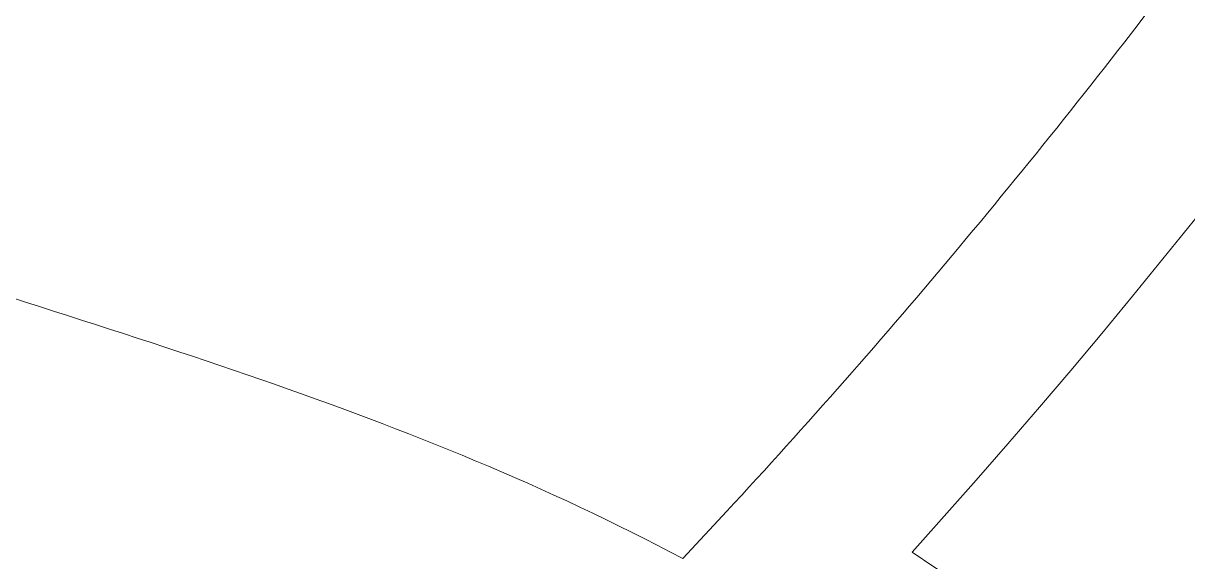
# Model space of a CAD drawing. Extents: x -864 to 2539, y -2536 to -44.
# Drawn here: x 885.18 to 913.53, y -905.57 to -892.45 of the extents above; entities that cross this region are included whole.
import ezdxf

# ---------------------------------------------------------------- set-up
doc = ezdxf.new("R2010")
doc.units = 0
doc.header["$MEASUREMENT"] = 0
doc.layers.add('Layer 1', color=7, linetype='Continuous', lineweight=0)

msp = doc.modelspace()

# ---------------------------------------------------------------- linework, layer by layer
at = {"layer": 'Layer 1'}
for points, knots in [([(978.18, -956.615), (976.98, -952.275), (974.89, -948.625), (971.93, -945.715), (967.19, -941.065), (957.91, -935.055), (943.57, -927.325), (930.41, -920.235), (918.06, -912.845), (906.82, -905.335), (940.44, -868.065), (957.48, -817.305), (957.48, -754.405), (957.48, -712.345), (949.68, -675.185), (934.29, -643.955), (918.86, -612.635), (895.81, -588.145), (865.77, -571.145), (835.78, -554.185), (799.42, -545.585), (757.68, -545.585), (726.93, -545.585), (699.07, -550.465), (674.87, -560.085), (650.63, -569.725), (629.77, -583.845), (612.87, -602.035), (595.97, -620.205), (582.9, -642.535), (574, -668.405), (565.13, -694.195), (560.63, -722.955), (560.63, -753.855), (560.63, -784.205), (564.94, -812.675), (573.45, -838.475), (581.98, -864.345), (594.86, -886.995), (611.75, -905.795), (628.65, -924.635), (649.84, -939.265), (674.73, -949.265), (699.57, -959.255), (728.03, -964.325), (759.33, -964.325), (797.42, -964.325), (830.12, -957.625), (856.54, -944.415), (870.34, -954.305), (883.24, -963.105), (894.9, -970.575), (906.85, -978.245), (917.43, -984.175), (926.34, -988.225), (935.41, -992.335), (943.28, -994.415), (949.73, -994.415), (957.88, -994.415), (964.91, -991.305), (970.64, -985.145), (970.68, -985.105), (970.72, -985.055), (970.76, -985.015), (976.47, -978.825), (979.37, -972.475), (979.37, -966.155), (979.37, -962.675), (978.97, -959.495), (978.18, -956.615)], [0, 0, 0, 0, 1, 1, 1, 2, 2, 2, 3, 3, 3, 4, 4, 4, 5, 5, 5, 6, 6, 6, 7, 7, 7, 8, 8, 8, 9, 9, 9, 10, 10, 10, 11, 11, 11, 12, 12, 12, 13, 13, 13, 14, 14, 14, 15, 15, 15, 16, 16, 16, 17, 17, 17, 18, 18, 18, 19, 19, 19, 20, 20, 20, 21, 21, 21, 22, 22, 22, 23, 23, 23, 23]), ([(902.31, -904.335), (902.31, -904.335), (901.236, -905.49), (901.236, -905.49), (894.614, -901.947), (887.54, -900.041), (880.023, -897.567), (867.149, -893.312), (856.119, -885.755), (844.571, -878.874), (839.848, -871.064), (834.74, -863.365), (829.118, -856.211), (832.289, -858.377), (835.536, -860.637), (838.87, -863.005), (838.87, -863.005), (840.35, -864.055), (840.35, -864.055), (840.35, -864.055), (841.54, -862.685), (841.54, -862.685), (841.826, -862.358), (842.101, -862.022), (842.383, -861.692), (857.245, -873.943), (872.194, -885.797), (892.207, -888.552), (897.166, -889.228), (902.098, -888.91), (906.738, -887.757), (906.844, -887.836), (906.897, -887.929), (907.03, -887.982), (909.037, -889.002), (911.156, -890.065), (913.301, -891.198), (909.854, -895.753), (906.197, -900.139), (902.31, -904.335)], [0, 0, 0, 0, 1, 1, 1, 2, 2, 2, 3, 3, 3, 4, 4, 4, 5, 5, 5, 6, 6, 6, 7, 7, 7, 8, 8, 8, 9, 9, 9, 10, 10, 10, 11, 11, 11, 12, 12, 12, 13, 13, 13, 13]), ([(935.694, -933.855), (931.69, -939.078), (925.83, -942.87), (918.538, -944.66), (905.319, -947.882), (892.075, -938.774), (881.627, -931.972), (881.508, -931.893), (881.389, -931.84), (881.269, -931.786), (879.944, -927.212), (877.769, -922.798), (874.707, -918.86), (855.429, -894.028), (823.212, -890.806), (797.054, -876.606), (811.479, -880.73), (827.137, -882.122), (842.516, -882.44), (854.236, -889.003), (866.314, -894.77), (876.417, -903.799), (884.61, -911.104), (891.412, -918.263), (901.965, -922.214), (911.246, -925.688), (920.792, -928.379), (930.43, -930.832), (924.81, -925.05), (919.071, -919.415), (913.027, -914.131), (920.713, -918.997), (928.831, -923.789), (937.306, -928.461), (936.947, -930.321), (936.411, -932.125), (935.694, -933.855)], [0, 0, 0, 0, 1, 1, 1, 2, 2, 2, 3, 3, 3, 4, 4, 4, 5, 5, 5, 6, 6, 6, 7, 7, 7, 8, 8, 8, 9, 9, 9, 10, 10, 10, 11, 11, 11, 12, 12, 12, 12])]:
    msp.add_open_spline(points, degree=3, knots=knots, dxfattribs=at)

doc.saveas('drawing.dxf')
